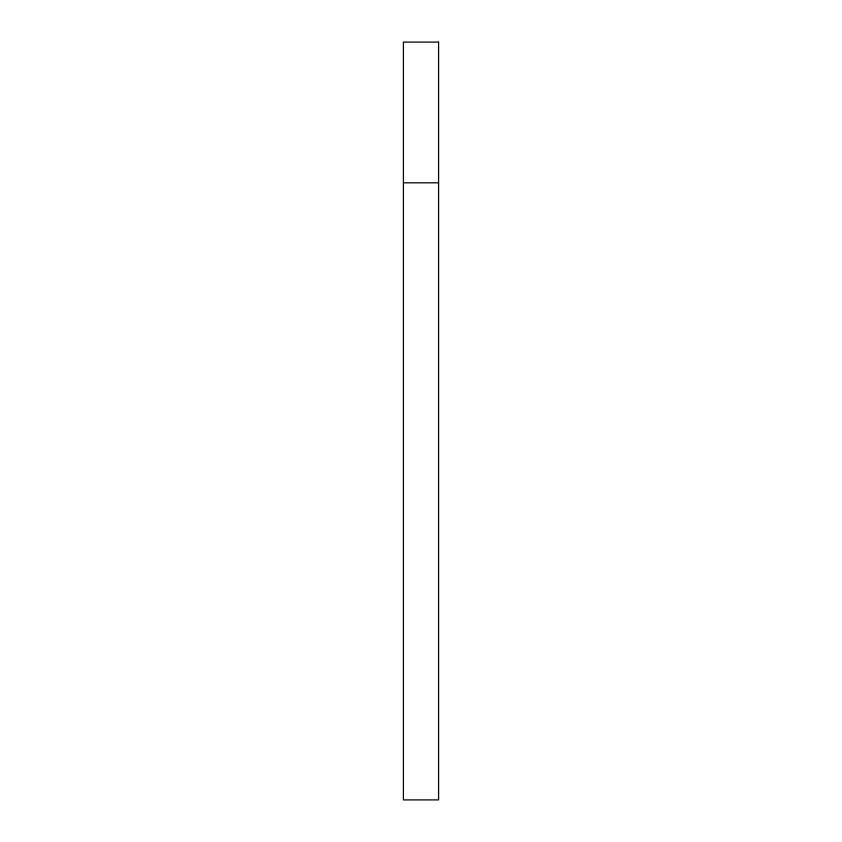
<?xml version="1.0" encoding="UTF-8"?>
<svg xmlns="http://www.w3.org/2000/svg" width="842" height="842" viewBox="0 0 842 842"><rect width="100%" height="100%" fill="white"/><g stroke="black" fill="none" stroke-linecap="round" stroke-linejoin="round"><path stroke-width="1.26" d="M403.413 182.819L438.587 182.819M438.587 42.1L403.413 42.1L403.413 799.9L438.587 799.9L438.587 42.1"/></g></svg>
